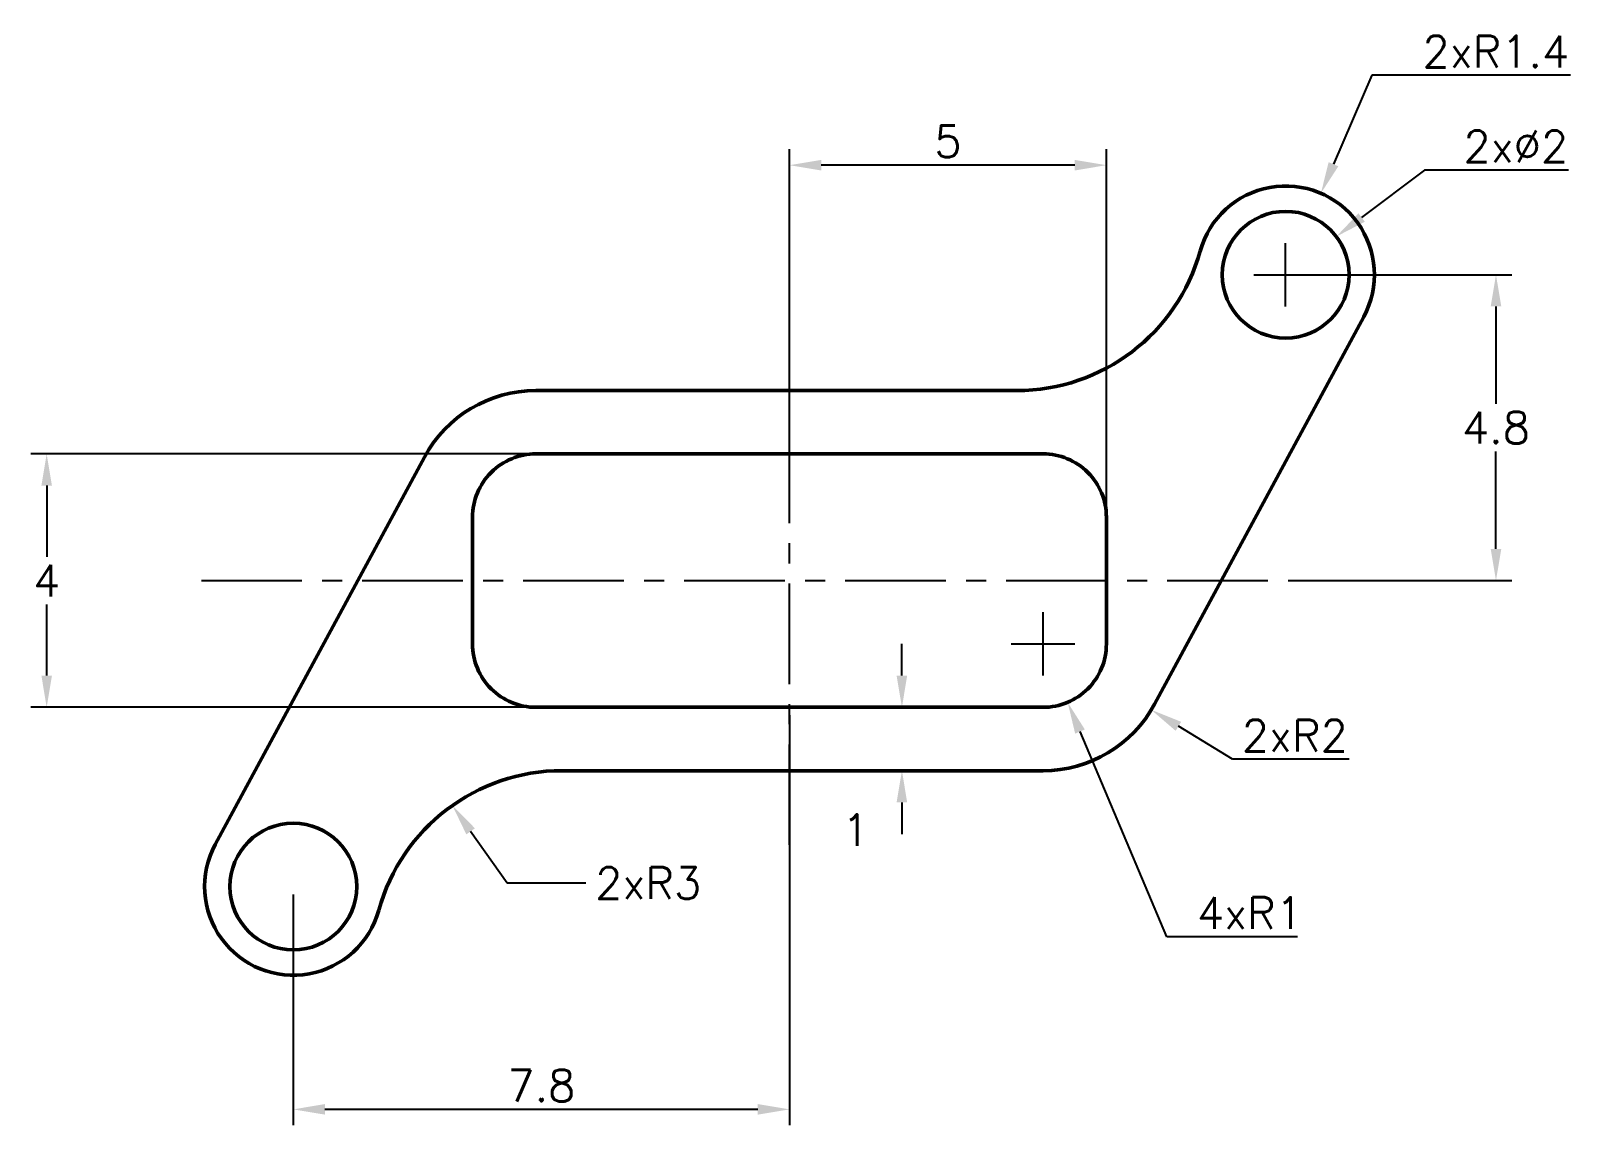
# Model space of a CAD drawing. Header units: millimetres. Extents: x 106.1 to 130.4, y 114.8 to 132.1.
import ezdxf

# ---------------------------------------------------------------- set-up
doc = ezdxf.new("R2010")
doc.units = ezdxf.units.MM
doc.linetypes.add('CENTER', pattern=[50.8, 31.75, -6.35, 6.35, -6.35])
doc.layers.add('dim', color=252, linetype='Continuous', transparency=0.4)
doc.layers.add('new', color=252, linetype='CENTER', transparency=0.6)
doc.styles.get("Standard").update_dxf_attribs({"font": 'simplex.shx'})
doc.dimstyles.new('ISO-25', dxfattribs={"dimscale": 0.2, "dimtxt": 2.5, "dimasz": 2.5, "dimexe": 1.25, "dimexo": 0.625, "dimtad": 1, "dimtih": 1, "dimtoh": 1, "dimdec": 1, "dimdsep": 46, "dimtxsty": 'Standard', "dimcen": 2.5, "dimadec": 0, "dimazin": 0, "dimtfac": 1, "dimtdec": 1, "dimtofl": 0, "dimtmove": 0, "dimatfit": 3, "dimfxl": 1, "dimarcsym": 0})

# ---------------------------------------------------------------- blocks, each defined once
blk = doc.blocks.new('*D1')
at = {"layer": 'Defpoints', "color": 0, "transparency": 16777216}
for p in [(125.917, 128.202), (125.917, 123.374), (129.235, 123.374)]:
    blk.add_point(p, dxfattribs=at)
at = {"layer": 'dim', "color": 0, "lineweight": -2, "transparency": 16777216}
for p, q in [((126.042, 128.202), (129.485, 128.202)), ((129.235, 127.702), (129.235, 126.163)), ((129.235, 123.874), (129.235, 125.413)), ((126.042, 123.374), (129.485, 123.374))]:
    blk.add_line(p, q, dxfattribs=at)
at = {"layer": 'dim', "color": 0, "transparency": 16777216}
for points in [[(129.152, 127.702), (129.319, 127.702), (129.235, 128.202)], [(129.152, 123.874), (129.319, 123.874), (129.235, 123.374)]]:
    blk.add_solid(points, dxfattribs=at)
at = {"layer": 'dim', "color": 0, "transparency": 16777216, "insert": (129.235, 125.788), "char_height": 0.5, "attachment_point": 5}
blk.add_mtext('4.8', dxfattribs=at)
blk = doc.blocks.new('*D2')
at = {"layer": 'Defpoints', "color": 0, "transparency": 16777216}
for p in [(126.473, 129.487), (125.917, 128.202)]:
    blk.add_point(p, dxfattribs=at)
at = {"layer": 'dim', "color": 0, "lineweight": -2, "transparency": 16777216}
for p, q in [((127.278, 131.349), (126.671, 129.946)), ((130.412, 131.349), (127.278, 131.349)), ((125.917, 127.702), (125.917, 128.702)), ((125.417, 128.202), (126.417, 128.202))]:
    blk.add_line(p, q, dxfattribs=at)
at = {"layer": 'dim', "color": 0, "transparency": 16777216}
blk.add_solid([(126.595, 129.979), (126.748, 129.913), (126.473, 129.487)], dxfattribs=at)
at = {"layer": 'dim', "color": 0, "transparency": 16777216, "insert": (129.233, 131.724), "char_height": 0.5, "attachment_point": 5}
blk.add_mtext('2xR1.4', dxfattribs=at)
blk = doc.blocks.new('*D3')
at = {"layer": 'Defpoints', "color": 0, "transparency": 16777216}
for p in [(126.716, 128.804), (125.119, 127.601)]:
    blk.add_point(p, dxfattribs=at)
at = {"layer": 'dim', "color": 0, "lineweight": -2, "transparency": 16777216}
for p, q in [((128.11, 129.853), (127.116, 129.104)), ((130.381, 129.853), (128.11, 129.853)), ((125.917, 127.702), (125.917, 128.702)), ((125.417, 128.202), (126.417, 128.202))]:
    blk.add_line(p, q, dxfattribs=at)
at = {"layer": 'dim', "color": 0, "transparency": 16777216}
blk.add_solid([(127.066, 129.171), (127.166, 129.038), (126.716, 128.804)], dxfattribs=at)
at = {"layer": 'dim', "color": 0, "transparency": 16777216, "insert": (129.548, 130.228), "char_height": 0.5, "attachment_point": 5}
blk.add_mtext('2x∅2', dxfattribs=at)
blk = doc.blocks.new('*D4')
at = {"layer": 'Defpoints', "color": 0, "transparency": 16777216}
for p in [(118.089, 125.374), (106.37, 121.374), (118.089, 121.374)]:
    blk.add_point(p, dxfattribs=at)
at = {"layer": 'dim', "color": 0, "lineweight": -2, "transparency": 16777216}
for p, q in [((117.964, 125.374), (106.12, 125.374)), ((106.37, 124.874), (106.37, 123.749)), ((106.37, 121.874), (106.37, 122.999)), ((117.964, 121.374), (106.12, 121.374))]:
    blk.add_line(p, q, dxfattribs=at)
at = {"layer": 'dim', "color": 0, "transparency": 16777216}
for points in [[(106.287, 124.874), (106.453, 124.874), (106.37, 125.374)], [(106.287, 121.874), (106.453, 121.874), (106.37, 121.374)]]:
    blk.add_solid(points, dxfattribs=at)
at = {"layer": 'dim', "color": 0, "transparency": 16777216, "insert": (106.37, 123.374), "char_height": 0.5, "attachment_point": 5}
blk.add_mtext('4', dxfattribs=at)
blk = doc.blocks.new('*D5')
at = {"layer": 'Defpoints', "color": 0, "transparency": 16777216}
for p in [(122.089, 122.374), (122.478, 121.452)]:
    blk.add_point(p, dxfattribs=at)
at = {"layer": 'dim', "color": 0, "lineweight": -2, "transparency": 16777216}
for p, q in [((122.089, 121.874), (122.089, 122.874)), ((121.589, 122.374), (122.589, 122.374)), ((124.04, 117.752), (122.673, 120.992)), ((126.103, 117.752), (124.04, 117.752))]:
    blk.add_line(p, q, dxfattribs=at)
at = {"layer": 'dim', "color": 0, "transparency": 16777216}
blk.add_solid([(122.749, 121.024), (122.596, 120.959), (122.478, 121.452)], dxfattribs=at)
at = {"layer": 'dim', "color": 0, "transparency": 16777216, "insert": (125.353, 118.127), "char_height": 0.5, "attachment_point": 5}
blk.add_mtext('4xR1', dxfattribs=at)
blk = doc.blocks.new('*D6')
at = {"layer": 'Defpoints', "color": 0, "transparency": 16777216}
for p in [(122.089, 122.374), (123.797, 121.334)]:
    blk.add_point(p, dxfattribs=at)
at = {"layer": 'dim', "color": 0, "lineweight": -2, "transparency": 16777216}
for p, q in [((122.089, 121.874), (122.089, 122.874)), ((121.589, 122.374), (122.589, 122.374)), ((125.079, 120.554), (124.225, 121.074)), ((126.918, 120.554), (125.079, 120.554))]:
    blk.add_line(p, q, dxfattribs=at)
at = {"layer": 'dim', "color": 0, "transparency": 16777216}
blk.add_solid([(124.268, 121.145), (124.181, 121.003), (123.797, 121.334)], dxfattribs=at)
at = {"layer": 'dim', "color": 0, "transparency": 16777216, "insert": (126.061, 120.929), "char_height": 0.5, "attachment_point": 5}
blk.add_mtext('2xR2', dxfattribs=at)
blk = doc.blocks.new('*D7')
at = {"layer": 'Defpoints', "color": 0, "transparency": 16777216}
for p in [(112.771, 119.824), (114.502, 117.374)]:
    blk.add_point(p, dxfattribs=at)
at = {"layer": 'dim', "color": 0, "lineweight": -2, "transparency": 16777216}
for p, q in [((113.636, 118.599), (113.059, 119.416)), ((114.877, 118.599), (113.636, 118.599))]:
    blk.add_line(p, q, dxfattribs=at)
at = {"layer": 'dim', "color": 0, "transparency": 16777216}
blk.add_solid([(113.127, 119.464), (112.991, 119.368), (112.771, 119.824)], dxfattribs=at)
at = {"layer": 'dim', "color": 0, "transparency": 16777216, "insert": (115.86, 118.599), "char_height": 0.5, "attachment_point": 5}
blk.add_mtext('2xR3', dxfattribs=at)
blk = doc.blocks.new('*D8')
at = {"layer": 'Defpoints', "color": 0, "transparency": 16777216}
for p in [(118.089, 121.374), (110.261, 118.545), (110.261, 115.028)]:
    blk.add_point(p, dxfattribs=at)
at = {"layer": 'dim', "color": 0, "lineweight": -2, "transparency": 16777216}
for p, q in [((118.089, 121.249), (118.089, 114.778)), ((110.261, 118.42), (110.261, 114.778)), ((117.589, 115.028), (110.761, 115.028))]:
    blk.add_line(p, q, dxfattribs=at)
at = {"layer": 'dim', "color": 0, "transparency": 16777216}
for points in [[(110.761, 115.112), (110.761, 114.945), (110.261, 115.028)], [(117.589, 115.112), (117.589, 114.945), (118.089, 115.028)]]:
    blk.add_solid(points, dxfattribs=at)
at = {"layer": 'dim', "color": 0, "transparency": 16777216, "insert": (114.175, 115.403), "char_height": 0.5, "attachment_point": 5}
blk.add_mtext('7.8', dxfattribs=at)
blk = doc.blocks.new('*D9')
at = {"layer": 'Defpoints', "color": 0, "transparency": 16777216}
for p in [(118.089, 121.374), (118.089, 120.374), (119.863, 120.374)]:
    blk.add_point(p, dxfattribs=at)
at = {"layer": 'dim', "color": 0, "lineweight": -2, "transparency": 16777216}
for p, q in [((119.863, 121.874), (119.863, 122.374)), ((118.214, 121.374), (120.113, 121.374)), ((118.214, 120.374), (120.113, 120.374)), ((119.863, 119.874), (119.863, 119.374))]:
    blk.add_line(p, q, dxfattribs=at)
at = {"layer": 'dim', "color": 0, "transparency": 16777216}
for points in [[(119.779, 121.874), (119.946, 121.874), (119.863, 121.374)], [(119.779, 119.874), (119.946, 119.874), (119.863, 120.374)]]:
    blk.add_solid(points, dxfattribs=at)
at = {"layer": 'dim', "color": 0, "transparency": 16777216, "insert": (119.133, 119.436), "char_height": 0.5, "attachment_point": 5}
blk.add_mtext('1', dxfattribs=at)
blk = doc.blocks.new('*D10')
at = {"layer": 'Defpoints', "color": 0, "transparency": 16777216}
for p in [(118.089, 129.931), (118.089, 125.374), (123.089, 123.374)]:
    blk.add_point(p, dxfattribs=at)
at = {"layer": 'dim', "color": 0, "lineweight": -2, "transparency": 16777216}
for p, q in [((118.089, 125.499), (118.089, 130.181)), ((123.089, 123.499), (123.089, 130.181)), ((122.589, 129.931), (118.589, 129.931))]:
    blk.add_line(p, q, dxfattribs=at)
at = {"layer": 'dim', "color": 0, "transparency": 16777216}
for points in [[(118.589, 130.014), (118.589, 129.847), (118.089, 129.931)], [(122.589, 130.014), (122.589, 129.847), (123.089, 129.931)]]:
    blk.add_solid(points, dxfattribs=at)
at = {"layer": 'dim', "color": 0, "transparency": 16777216, "insert": (120.589, 130.306), "char_height": 0.5, "attachment_point": 5}
blk.add_mtext('5', dxfattribs=at)

msp = doc.modelspace()

# ---------------------------------------------------------------- linework, layer by layer
at = {"lineweight": 50}
for p, q in [((127.149, 127.537), (123.849, 121.424)), ((109.029, 119.21), (112.329, 125.324))]:
    msp.add_line(p, q, dxfattribs=at)
for points in [[(121.676, 126.374), (114.089, 126.374, 0.275619), (112.329, 125.324, 0.275619)], [(114.502, 120.374), (122.089, 120.374, 0.275619), (123.849, 121.424)]]:
    msp.add_lwpolyline(points, format="xyb", dxfattribs=at)
msp.add_lwpolyline([(114.089, 121.374), (122.089, 121.374, 0.414214), (123.089, 122.374), (123.089, 124.374, 0.414214), (122.089, 125.374), (114.089, 125.374, 0.414214), (113.089, 124.374), (113.089, 122.374, 0.414214)], format="xyb", close=True, dxfattribs=at)
for centre in [(125.917, 128.202), (110.261, 118.545)]:
    msp.add_circle(centre, 1, dxfattribs=at)
for centre, radius, start, end in [((125.917, 128.202), 1.4, 331.6369, 164.5578), ((121.676, 129.374), 3, 270, 344.5578), ((114.502, 117.374), 3, 90, 164.5578), ((110.261, 118.545), 1.4, 151.6369, 344.5578)]:
    msp.add_arc(centre, radius, start, end, dxfattribs=at)
at = {"layer": 'new', "linetype": 'CENTER', "ltscale": 0.05, "transparency": 33554549}
for p, q in [((118.089, 119.201), (118.089, 128.126)), ((108.81, 123.374), (127.795, 123.374))]:
    msp.add_line(p, q, dxfattribs=at)

# ---------------------------------------------------------------- dimensions: what is measured, and where the dimension line sits
at = {"layer": 'dim'}
for center, mpoint, text, picture, middle in [((125.917, 128.202), (126.473, 129.487), '2x<>', '*D2', (129.233, 131.349)), ((122.089, 122.374), (122.478, 121.452), '4x<>', '*D5', (125.353, 117.752)), ((114.502, 117.374), (112.771, 119.824), '2x<>', '*D7', (115.86, 118.599))]:
    dim = msp.add_radius_dim(center=center, mpoint=mpoint, text=text, dimstyle='ISO-25', dxfattribs=at)
    dim.commit()
    dim.dimension.update_dxf_attribs({"geometry": picture, "text_midpoint": middle, "dimtype": 164})
for base, p1, p2, picture, middle in [((118.089, 129.931), (123.089, 123.374), (118.089, 125.374), '*D10', (120.589, 130.306)), ((110.261, 115.028), (118.089, 121.374), (110.261, 118.545), '*D8', (114.175, 115.403))]:
    dim = msp.add_linear_dim(base=base, p1=p1, p2=p2, dimstyle='ISO-25', dxfattribs=at)
    dim.commit()
    dim.dimension.update_dxf_attribs({"geometry": picture, "text_midpoint": middle})
dim = msp.add_diameter_dim_2p(p1=(125.119, 127.601), p2=(126.716, 128.804), text='2x<>', dimstyle='ISO-25', dxfattribs=at)
dim.commit()
dim.dimension.update_dxf_attribs({"geometry": '*D3', "text_midpoint": (129.548, 129.853), "dimtype": 163})
for base, p1, p2, picture, middle in [((129.235, 123.374), (125.917, 128.202), (125.917, 123.374), '*D1', (129.235, 125.788)), ((106.37, 121.374), (118.089, 125.374), (118.089, 121.374), '*D4', (106.37, 123.374))]:
    dim = msp.add_linear_dim(base=base, p1=p1, p2=p2, angle=90, dimstyle='ISO-25', dxfattribs=at)
    dim.commit()
    dim.dimension.update_dxf_attribs({"geometry": picture, "text_midpoint": middle})
dim = msp.add_radius_dim(center=(122.089, 122.374), mpoint=(123.797, 121.334), text='2x<>', dimstyle='ISO-25', dxfattribs=at)
dim.commit()
dim.dimension.update_dxf_attribs({"geometry": '*D6', "text_midpoint": (126.061, 120.929)})
dim = msp.add_linear_dim(base=(119.863, 120.374), p1=(118.089, 121.374), p2=(118.089, 120.374), angle=270, dimstyle='ISO-25', override={"dimtmove": 2}, dxfattribs=at)
dim.commit()
dim.dimension.update_dxf_attribs({"geometry": '*D9', "text_midpoint": (119.133, 119.436), "dimtype": 161})

doc.saveas('drawing.dxf')
